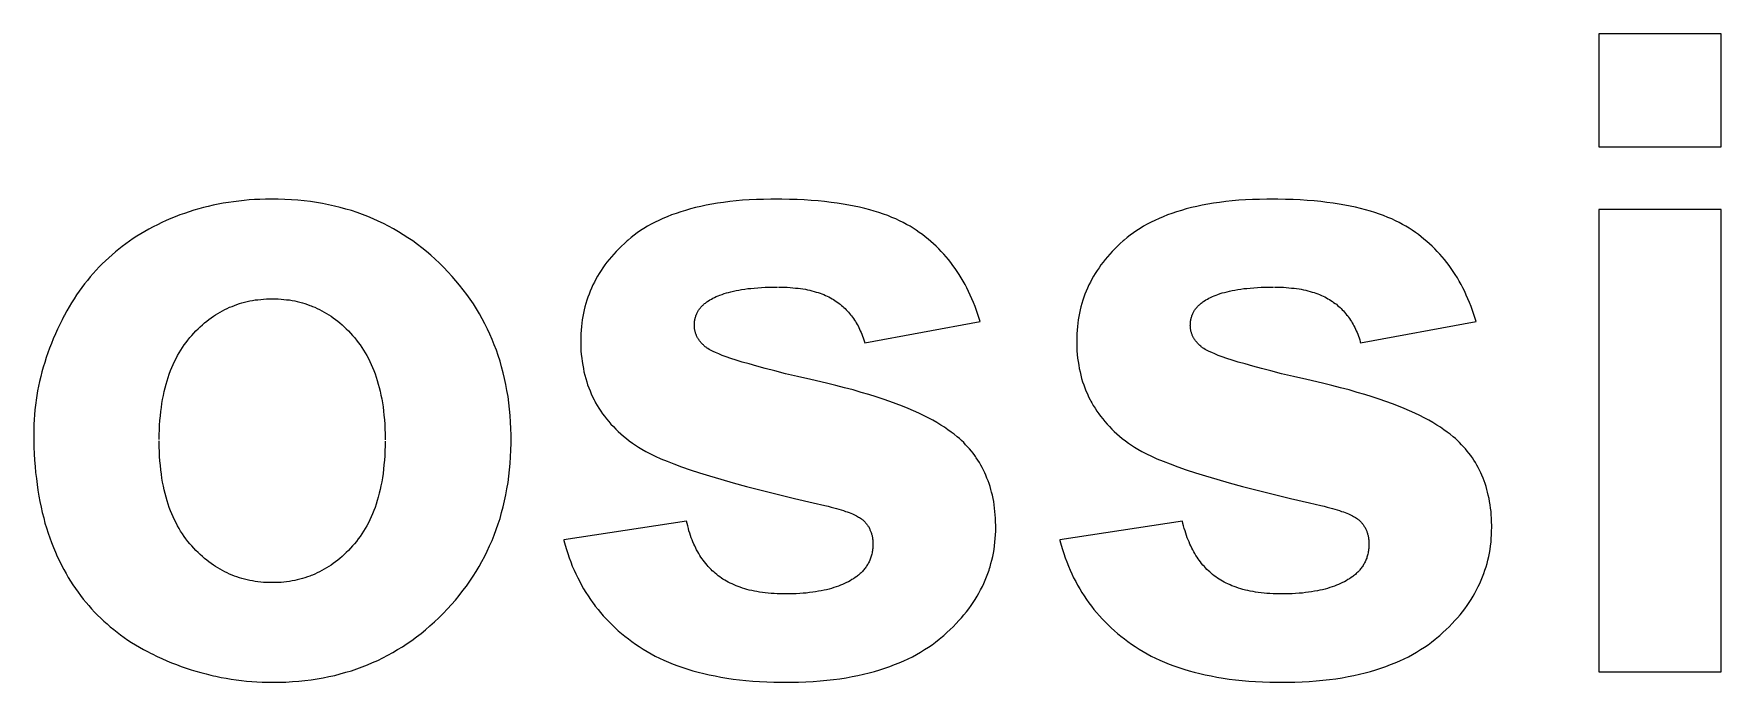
# Model space of a CAD drawing. Header units: millimetres. Extents: x 0 to 841, y 0 to 594.
# Drawn here: x 171.38 to 181.96, y 347.76 to 351.83 of the extents above; entities that cross this region are included whole.
import ezdxf

# ---------------------------------------------------------------- set-up
doc = ezdxf.new("R2010")
doc.units = ezdxf.units.MM
doc.header["$LTSCALE"] = 46.255
doc.layers.add('5_CURVES', color=7, linetype='CONTINUOUS')

msp = doc.modelspace()

# ---------------------------------------------------------------- linework, layer by layer
at = {"layer": '5_CURVES', "color": 7, "linetype": 'CONTINUOUS'}
for p, q in [((181.189, 351.83), (181.189, 351.121)), ((181.956, 351.83), (181.189, 351.83)), ((181.956, 351.121), (181.956, 351.83)), ((181.189, 351.121), (181.956, 351.121)), ((181.189, 350.728), (181.189, 347.83)), ((181.956, 350.728), (181.189, 350.728)), ((181.956, 347.83), (181.956, 350.728)), ((176.589, 349.893), (177.312, 350.027)), ((179.696, 349.893), (180.419, 350.027)), ((175.473, 348.774), (174.703, 348.657)), ((178.58, 348.774), (177.811, 348.657)), ((181.189, 347.83), (181.956, 347.83))]:
    msp.add_line(p, q, dxfattribs=at)
for points in [[(172.875, 350.793), (172.869, 350.793), (172.835, 350.793), (172.8, 350.792), (172.766, 350.79), (172.733, 350.788), (172.7, 350.785), (172.667, 350.781), (172.634, 350.777), (172.602, 350.773), (172.57, 350.767), (172.539, 350.762), (172.507, 350.755), (172.476, 350.748), (172.446, 350.741), (172.416, 350.732), (172.386, 350.724), (172.356, 350.714), (172.327, 350.704), (172.298, 350.694), (172.269, 350.683), (172.241, 350.671), (172.213, 350.659), (172.185, 350.647), (172.157, 350.633), (172.13, 350.619), (172.103, 350.605)], [(173.952, 350.364), (173.925, 350.391), (173.898, 350.416), (173.871, 350.441), (173.843, 350.465), (173.815, 350.487), (173.786, 350.509), (173.757, 350.531), (173.727, 350.551), (173.697, 350.57), (173.667, 350.589), (173.636, 350.607), (173.605, 350.624), (173.573, 350.64), (173.541, 350.656), (173.509, 350.67), (173.476, 350.684), (173.442, 350.697), (173.408, 350.709), (173.373, 350.721), (173.338, 350.731), (173.303, 350.741), (173.266, 350.75), (173.23, 350.758), (173.192, 350.765), (173.154, 350.772), (173.116, 350.778), (173.077, 350.782), (173.037, 350.786), (172.997, 350.789), (172.956, 350.792), (172.914, 350.793), (172.875, 350.793)], [(176.029, 350.793), (176.001, 350.793), (175.955, 350.792), (175.91, 350.791), (175.866, 350.789), (175.824, 350.786), (175.783, 350.782), (175.743, 350.778), (175.705, 350.773), (175.667, 350.767), (175.631, 350.761), (175.596, 350.755), (175.562, 350.748), (175.529, 350.74), (175.497, 350.732), (175.466, 350.723), (175.436, 350.714), (175.407, 350.704), (175.378, 350.694), (175.351, 350.683), (175.325, 350.672), (175.3, 350.66), (175.275, 350.648), (175.251, 350.636), (175.228, 350.623), (175.206, 350.609), (175.185, 350.596), (175.164, 350.582), (175.145, 350.567), (175.126, 350.552), (175.107, 350.537)], [(176.912, 350.598), (176.893, 350.611), (176.873, 350.623), (176.851, 350.635), (176.829, 350.647), (176.807, 350.658), (176.783, 350.669), (176.758, 350.679), (176.733, 350.69), (176.706, 350.699), (176.678, 350.709), (176.649, 350.718), (176.62, 350.726), (176.589, 350.734), (176.557, 350.742), (176.523, 350.749), (176.489, 350.756), (176.453, 350.762), (176.416, 350.768), (176.378, 350.773), (176.338, 350.778), (176.297, 350.782), (176.254, 350.785), (176.21, 350.788), (176.165, 350.791), (176.118, 350.792), (176.069, 350.793), (176.029, 350.793)], [(179.137, 350.793), (179.109, 350.793), (179.063, 350.792), (179.018, 350.791), (178.974, 350.789), (178.932, 350.786), (178.891, 350.782), (178.851, 350.778), (178.812, 350.773), (178.775, 350.767), (178.739, 350.761), (178.704, 350.755), (178.669, 350.748), (178.636, 350.74), (178.604, 350.732), (178.573, 350.723), (178.543, 350.714), (178.514, 350.704), (178.486, 350.694), (178.459, 350.683), (178.433, 350.672), (178.407, 350.66), (178.383, 350.648), (178.359, 350.636), (178.336, 350.623), (178.314, 350.609), (178.293, 350.596), (178.272, 350.582), (178.252, 350.567), (178.233, 350.552), (178.215, 350.537)], [(180.02, 350.598), (180.001, 350.611), (179.98, 350.623), (179.959, 350.635), (179.937, 350.647), (179.914, 350.658), (179.891, 350.669), (179.866, 350.679), (179.84, 350.69), (179.814, 350.699), (179.786, 350.709), (179.757, 350.718), (179.727, 350.726), (179.696, 350.734), (179.664, 350.742), (179.631, 350.749), (179.597, 350.756), (179.561, 350.762), (179.524, 350.768), (179.485, 350.773), (179.446, 350.778), (179.405, 350.782), (179.362, 350.785), (179.318, 350.788), (179.273, 350.791), (179.226, 350.792), (179.177, 350.793), (179.137, 350.793)], [(172.103, 350.605), (172.078, 350.591), (172.053, 350.576), (172.029, 350.562), (172.006, 350.546), (171.982, 350.53), (171.96, 350.514), (171.937, 350.497), (171.915, 350.48), (171.894, 350.463), (171.873, 350.445), (171.852, 350.426), (171.832, 350.407), (171.812, 350.388), (171.792, 350.368), (171.773, 350.348), (171.755, 350.327), (171.736, 350.306), (171.719, 350.284), (171.701, 350.262), (171.684, 350.239), (171.667, 350.216), (171.651, 350.193), (171.635, 350.168), (171.62, 350.144), (171.604, 350.118), (171.59, 350.093), (171.575, 350.066), (171.571, 350.059)], [(175.107, 350.537), (175.101, 350.531), (175.083, 350.515), (175.065, 350.499), (175.049, 350.482), (175.032, 350.466), (175.017, 350.449), (175.002, 350.432), (174.988, 350.415), (174.974, 350.398), (174.961, 350.381), (174.949, 350.363), (174.937, 350.345), (174.926, 350.328), (174.915, 350.31), (174.905, 350.292), (174.895, 350.273), (174.886, 350.255), (174.877, 350.236), (174.869, 350.217), (174.862, 350.198), (174.854, 350.179), (174.848, 350.159), (174.842, 350.139), (174.836, 350.119), (174.831, 350.099), (174.827, 350.079), (174.823, 350.058), (174.819, 350.037), (174.816, 350.015), (174.814, 349.994), (174.812, 349.972), (174.811, 349.949), (174.81, 349.927), (174.81, 349.904)], [(177.312, 350.027), (177.306, 350.045), (177.298, 350.071), (177.289, 350.096), (177.28, 350.121), (177.271, 350.145), (177.261, 350.169), (177.25, 350.192), (177.24, 350.215), (177.229, 350.237), (177.218, 350.258), (177.206, 350.279), (177.194, 350.3), (177.181, 350.32), (177.169, 350.34), (177.155, 350.359), (177.142, 350.378), (177.128, 350.396), (177.114, 350.414), (177.099, 350.432), (177.084, 350.449), (177.068, 350.466), (177.053, 350.482), (177.036, 350.498), (177.02, 350.513), (177.003, 350.528), (176.986, 350.543), (176.968, 350.557), (176.95, 350.571), (176.931, 350.585), (176.912, 350.598)], [(178.215, 350.537), (178.209, 350.531), (178.19, 350.515), (178.173, 350.499), (178.156, 350.482), (178.14, 350.466), (178.125, 350.449), (178.11, 350.432), (178.096, 350.415), (178.082, 350.398), (178.069, 350.381), (178.057, 350.363), (178.045, 350.345), (178.033, 350.328), (178.023, 350.31), (178.012, 350.292), (178.003, 350.273), (177.994, 350.255), (177.985, 350.236), (177.977, 350.217), (177.969, 350.198), (177.962, 350.179), (177.956, 350.159), (177.95, 350.139), (177.944, 350.119), (177.939, 350.099), (177.935, 350.079), (177.931, 350.058), (177.927, 350.037), (177.924, 350.015), (177.922, 349.994), (177.92, 349.972), (177.918, 349.949), (177.918, 349.927), (177.917, 349.904)], [(180.419, 350.027), (180.414, 350.045), (180.405, 350.071), (180.397, 350.096), (180.388, 350.121), (180.378, 350.145), (180.368, 350.169), (180.358, 350.192), (180.348, 350.215), (180.337, 350.237), (180.325, 350.258), (180.314, 350.279), (180.302, 350.3), (180.289, 350.32), (180.276, 350.34), (180.263, 350.359), (180.25, 350.378), (180.236, 350.396), (180.221, 350.414), (180.207, 350.432), (180.192, 350.449), (180.176, 350.466), (180.16, 350.482), (180.144, 350.498), (180.128, 350.513), (180.111, 350.528), (180.093, 350.543), (180.076, 350.557), (180.058, 350.571), (180.039, 350.585), (180.02, 350.598)], [(174.373, 349.287), (174.373, 349.313), (174.372, 349.355), (174.37, 349.396), (174.367, 349.437), (174.363, 349.477), (174.359, 349.517), (174.354, 349.556), (174.347, 349.594), (174.34, 349.632), (174.332, 349.669), (174.324, 349.705), (174.314, 349.741), (174.304, 349.777), (174.293, 349.812), (174.281, 349.846), (174.268, 349.88), (174.254, 349.914), (174.24, 349.947), (174.225, 349.979), (174.209, 350.011), (174.192, 350.043), (174.175, 350.074), (174.156, 350.105), (174.137, 350.136), (174.117, 350.166), (174.096, 350.195), (174.074, 350.224), (174.051, 350.253), (174.028, 350.281), (174.004, 350.309), (173.978, 350.337), (173.952, 350.364)], [(175.61, 350.156), (175.619, 350.162), (175.628, 350.167), (175.638, 350.172), (175.648, 350.177), (175.659, 350.182), (175.67, 350.187), (175.682, 350.192), (175.695, 350.196), (175.708, 350.201), (175.722, 350.205), (175.736, 350.209), (175.751, 350.213), (175.767, 350.217), (175.783, 350.22), (175.8, 350.223), (175.818, 350.226), (175.837, 350.229), (175.856, 350.232), (175.876, 350.234), (175.897, 350.236), (175.919, 350.238), (175.942, 350.239), (175.965, 350.241), (175.99, 350.241), (176.015, 350.242), (176.041, 350.242), (176.043, 350.242)], [(176.049, 350.242), (176.068, 350.242), (176.086, 350.241), (176.104, 350.241), (176.122, 350.239), (176.139, 350.238), (176.155, 350.236), (176.171, 350.235), (176.187, 350.232), (176.202, 350.23), (176.217, 350.228), (176.231, 350.225), (176.245, 350.222), (176.258, 350.218), (176.272, 350.215), (176.284, 350.211), (176.297, 350.207), (176.309, 350.203), (176.32, 350.199), (176.332, 350.195), (176.343, 350.19), (176.353, 350.185), (176.364, 350.18), (176.374, 350.175), (176.384, 350.169), (176.393, 350.164), (176.402, 350.158), (176.411, 350.152)], [(178.718, 350.156), (178.727, 350.162), (178.736, 350.167), (178.746, 350.172), (178.756, 350.177), (178.767, 350.182), (178.778, 350.187), (178.79, 350.192), (178.802, 350.196), (178.816, 350.201), (178.829, 350.205), (178.844, 350.209), (178.859, 350.213), (178.875, 350.217), (178.891, 350.22), (178.908, 350.223), (178.926, 350.226), (178.945, 350.229), (178.964, 350.232), (178.984, 350.234), (179.005, 350.236), (179.027, 350.238), (179.049, 350.239), (179.073, 350.241), (179.097, 350.241), (179.123, 350.242), (179.149, 350.242), (179.151, 350.242)], [(179.157, 350.242), (179.176, 350.242), (179.194, 350.241), (179.212, 350.241), (179.229, 350.239), (179.246, 350.238), (179.263, 350.236), (179.279, 350.235), (179.295, 350.232), (179.31, 350.23), (179.324, 350.228), (179.339, 350.225), (179.353, 350.222), (179.366, 350.218), (179.379, 350.215), (179.392, 350.211), (179.404, 350.207), (179.416, 350.203), (179.428, 350.199), (179.439, 350.195), (179.451, 350.19), (179.461, 350.185), (179.472, 350.18), (179.482, 350.175), (179.491, 350.169), (179.501, 350.164), (179.51, 350.158), (179.519, 350.152)], [(172.373, 349.939), (172.386, 349.953), (172.399, 349.967), (172.412, 349.98), (172.425, 349.993), (172.439, 350.005), (172.452, 350.017), (172.466, 350.028), (172.48, 350.039), (172.494, 350.049), (172.508, 350.059), (172.522, 350.068), (172.536, 350.077), (172.55, 350.085), (172.565, 350.093), (172.58, 350.101), (172.595, 350.108), (172.61, 350.115), (172.625, 350.121), (172.64, 350.127), (172.656, 350.133), (172.671, 350.138), (172.687, 350.143), (172.703, 350.147), (172.72, 350.151), (172.736, 350.155), (172.753, 350.158), (172.77, 350.161), (172.787, 350.163), (172.805, 350.165), (172.823, 350.166), (172.841, 350.168), (172.859, 350.168), (172.878, 350.168)], [(172.878, 350.168), (172.896, 350.168), (172.914, 350.168), (172.932, 350.166), (172.95, 350.165), (172.967, 350.163), (172.984, 350.161), (173.001, 350.158), (173.018, 350.155), (173.034, 350.151), (173.05, 350.147), (173.066, 350.143), (173.082, 350.138), (173.098, 350.133), (173.113, 350.127), (173.121, 350.124), (173.129, 350.121), (173.144, 350.115), (173.159, 350.108), (173.173, 350.101), (173.188, 350.093), (173.203, 350.085), (173.217, 350.077), (173.231, 350.068), (173.245, 350.059), (173.259, 350.049), (173.273, 350.038), (173.287, 350.028), (173.301, 350.017), (173.314, 350.005), (173.328, 349.993), (173.341, 349.98), (173.354, 349.967), (173.367, 349.953), (173.38, 349.939)], [(175.522, 350.002), (175.522, 350.002), (175.522, 350.008), (175.522, 350.013), (175.522, 350.019), (175.523, 350.024), (175.523, 350.029), (175.524, 350.034), (175.525, 350.039), (175.526, 350.044), (175.527, 350.048), (175.529, 350.053), (175.53, 350.058), (175.531, 350.062), (175.533, 350.067), (175.535, 350.071), (175.537, 350.076), (175.539, 350.08), (175.541, 350.084), (175.543, 350.088), (175.546, 350.092), (175.548, 350.097), (175.551, 350.101), (175.554, 350.105), (175.557, 350.109), (175.56, 350.112), (175.563, 350.116), (175.567, 350.12), (175.57, 350.124), (175.574, 350.128), (175.578, 350.131), (175.582, 350.135), (175.586, 350.139), (175.591, 350.142), (175.595, 350.146), (175.6, 350.149), (175.605, 350.153), (175.61, 350.156)], [(176.411, 350.152), (176.42, 350.146), (176.428, 350.14), (176.436, 350.134), (176.444, 350.127), (176.451, 350.121), (176.459, 350.114), (176.466, 350.107), (176.473, 350.1), (176.48, 350.092), (176.487, 350.085), (176.494, 350.077), (176.5, 350.069), (176.507, 350.061), (176.513, 350.053), (176.519, 350.044), (176.525, 350.035), (176.531, 350.026), (176.536, 350.017), (176.541, 350.008), (176.547, 349.998), (176.552, 349.988), (176.557, 349.978), (176.561, 349.967), (176.566, 349.957), (176.57, 349.946), (176.575, 349.935), (176.579, 349.923), (176.583, 349.911), (176.587, 349.899), (176.589, 349.893)], [(178.629, 350.002), (178.629, 350.002), (178.63, 350.008), (178.63, 350.013), (178.63, 350.019), (178.631, 350.024), (178.631, 350.029), (178.632, 350.034), (178.633, 350.039), (178.634, 350.044), (178.635, 350.048), (178.636, 350.053), (178.638, 350.058), (178.639, 350.062), (178.641, 350.067), (178.643, 350.071), (178.645, 350.076), (178.647, 350.08), (178.649, 350.084), (178.651, 350.088), (178.653, 350.092), (178.656, 350.097), (178.659, 350.101), (178.662, 350.105), (178.665, 350.109), (178.668, 350.112), (178.671, 350.116), (178.674, 350.12), (178.678, 350.124), (178.682, 350.128), (178.686, 350.131), (178.69, 350.135), (178.694, 350.139), (178.698, 350.142), (178.703, 350.146), (178.708, 350.149), (178.713, 350.153), (178.718, 350.156)], [(179.519, 350.152), (179.527, 350.146), (179.536, 350.14), (179.544, 350.134), (179.552, 350.127), (179.559, 350.121), (179.567, 350.114), (179.574, 350.107), (179.581, 350.1), (179.588, 350.092), (179.595, 350.085), (179.602, 350.077), (179.608, 350.069), (179.615, 350.061), (179.621, 350.053), (179.627, 350.044), (179.633, 350.035), (179.638, 350.026), (179.644, 350.017), (179.649, 350.008), (179.654, 349.998), (179.66, 349.988), (179.664, 349.978), (179.669, 349.967), (179.674, 349.957), (179.678, 349.946), (179.683, 349.935), (179.687, 349.923), (179.691, 349.911), (179.694, 349.899), (179.696, 349.893)], [(171.571, 350.059), (171.56, 350.037), (171.545, 350.007), (171.531, 349.978), (171.518, 349.948), (171.505, 349.918), (171.493, 349.889), (171.481, 349.859), (171.471, 349.829), (171.46, 349.8), (171.451, 349.77), (171.442, 349.74), (171.434, 349.711), (171.426, 349.681), (171.419, 349.651), (171.413, 349.621), (171.407, 349.592), (171.402, 349.562), (171.397, 349.532), (171.395, 349.517), (171.393, 349.502), (171.39, 349.472), (171.387, 349.441), (171.385, 349.411), (171.384, 349.381), (171.383, 349.35), (171.383, 349.32)], [(175.598, 349.862), (175.595, 349.865), (175.59, 349.868), (175.586, 349.872), (175.582, 349.876), (175.578, 349.879), (175.574, 349.883), (175.57, 349.887), (175.567, 349.89), (175.563, 349.894), (175.56, 349.898), (175.557, 349.901), (175.554, 349.905), (175.551, 349.909), (175.549, 349.913), (175.546, 349.917), (175.544, 349.921), (175.541, 349.924), (175.539, 349.928), (175.537, 349.932), (175.535, 349.936), (175.534, 349.94), (175.533, 349.943), (175.532, 349.945), (175.531, 349.949), (175.529, 349.953), (175.528, 349.957), (175.527, 349.961), (175.526, 349.966), (175.525, 349.97), (175.524, 349.974), (175.523, 349.979), (175.523, 349.983), (175.522, 349.988), (175.522, 349.993), (175.522, 349.997), (175.522, 350.002)], [(178.706, 349.862), (178.702, 349.865), (178.698, 349.868), (178.694, 349.872), (178.689, 349.876), (178.685, 349.879), (178.682, 349.883), (178.678, 349.887), (178.674, 349.89), (178.671, 349.894), (178.668, 349.898), (178.665, 349.901), (178.662, 349.905), (178.659, 349.909), (178.656, 349.913), (178.654, 349.917), (178.651, 349.921), (178.649, 349.924), (178.647, 349.928), (178.645, 349.932), (178.643, 349.936), (178.641, 349.94), (178.641, 349.943), (178.64, 349.945), (178.638, 349.949), (178.637, 349.953), (178.636, 349.957), (178.634, 349.961), (178.633, 349.966), (178.633, 349.97), (178.632, 349.974), (178.631, 349.979), (178.63, 349.983), (178.63, 349.988), (178.63, 349.993), (178.63, 349.997), (178.629, 350.002)], [(172.168, 349.287), (172.169, 349.318), (172.17, 349.348), (172.171, 349.377), (172.173, 349.406), (172.176, 349.434), (172.179, 349.461), (172.182, 349.487), (172.186, 349.513), (172.19, 349.538), (172.195, 349.563), (172.2, 349.587), (172.206, 349.61), (172.212, 349.633), (172.218, 349.655), (172.225, 349.676), (172.232, 349.697), (172.24, 349.718), (172.248, 349.738), (172.256, 349.757), (172.265, 349.776), (172.274, 349.794), (172.284, 349.812), (172.294, 349.83), (172.304, 349.847), (172.314, 349.863), (172.325, 349.879), (172.337, 349.895), (172.348, 349.91), (172.361, 349.925), (172.373, 349.939)], [(173.38, 349.939), (173.392, 349.925), (173.405, 349.91), (173.416, 349.895), (173.428, 349.879), (173.439, 349.863), (173.449, 349.847), (173.46, 349.83), (173.469, 349.812), (173.479, 349.794), (173.488, 349.776), (173.497, 349.757), (173.505, 349.738), (173.513, 349.718), (173.521, 349.698), (173.528, 349.677), (173.535, 349.656), (173.541, 349.634), (173.547, 349.612), (173.553, 349.589), (173.558, 349.565), (173.563, 349.541), (173.567, 349.516), (173.571, 349.491), (173.574, 349.464), (173.577, 349.438), (173.58, 349.41), (173.582, 349.382), (173.583, 349.353), (173.584, 349.323), (173.584, 349.293), (173.584, 349.284)], [(174.81, 349.904), (174.81, 349.89), (174.81, 349.866), (174.811, 349.843), (174.813, 349.82), (174.816, 349.797), (174.818, 349.775), (174.822, 349.753), (174.826, 349.731), (174.83, 349.71), (174.835, 349.69), (174.841, 349.669), (174.847, 349.649), (174.853, 349.629), (174.86, 349.61), (174.868, 349.591), (174.876, 349.572), (174.884, 349.554), (174.893, 349.535), (174.898, 349.526), (174.903, 349.517), (174.913, 349.5), (174.924, 349.482), (174.935, 349.465), (174.947, 349.448), (174.959, 349.432), (174.972, 349.415), (174.985, 349.399), (174.999, 349.383), (175.014, 349.367), (175.029, 349.352), (175.045, 349.337), (175.061, 349.322), (175.078, 349.307), (175.096, 349.292), (175.114, 349.278), (175.133, 349.264), (175.152, 349.25)], [(176.251, 349.662), (176.168, 349.681), (176.093, 349.699), (176.026, 349.716), (175.966, 349.732), (175.912, 349.746), (175.864, 349.76), (175.821, 349.772), (175.784, 349.784), (175.75, 349.795), (175.721, 349.805), (175.696, 349.814), (175.674, 349.823), (175.655, 349.831), (175.639, 349.838), (175.626, 349.845), (175.615, 349.851), (175.605, 349.857), (175.598, 349.862)], [(177.917, 349.904), (177.917, 349.89), (177.918, 349.866), (177.919, 349.843), (177.921, 349.82), (177.923, 349.797), (177.926, 349.775), (177.93, 349.753), (177.933, 349.731), (177.938, 349.71), (177.943, 349.69), (177.948, 349.669), (177.954, 349.649), (177.961, 349.629), (177.968, 349.61), (177.975, 349.591), (177.984, 349.572), (177.992, 349.554), (178.001, 349.535), (178.006, 349.526), (178.011, 349.517), (178.021, 349.5), (178.032, 349.482), (178.043, 349.465), (178.055, 349.448), (178.067, 349.432), (178.08, 349.415), (178.093, 349.399), (178.107, 349.383), (178.122, 349.367), (178.137, 349.352), (178.152, 349.337), (178.169, 349.322), (178.186, 349.307), (178.203, 349.292), (178.222, 349.278), (178.241, 349.264), (178.26, 349.25)], [(179.358, 349.662), (179.276, 349.681), (179.201, 349.699), (179.134, 349.716), (179.074, 349.732), (179.02, 349.746), (178.972, 349.76), (178.929, 349.772), (178.891, 349.784), (178.858, 349.795), (178.829, 349.805), (178.804, 349.814), (178.782, 349.823), (178.763, 349.831), (178.747, 349.838), (178.734, 349.845), (178.722, 349.851), (178.713, 349.857), (178.706, 349.862)], [(177.168, 349.304), (177.15, 349.319), (177.131, 349.333), (177.11, 349.348), (177.089, 349.363), (177.065, 349.377), (177.041, 349.392), (177.015, 349.407), (176.987, 349.422), (176.958, 349.436), (176.928, 349.451), (176.895, 349.466), (176.861, 349.48), (176.825, 349.495), (176.787, 349.51), (176.747, 349.524), (176.705, 349.539), (176.661, 349.554), (176.615, 349.568), (176.567, 349.582), (176.516, 349.597), (176.463, 349.611), (176.407, 349.625), (176.349, 349.639), (176.251, 349.662)], [(180.276, 349.304), (180.258, 349.319), (180.239, 349.333), (180.218, 349.348), (180.196, 349.363), (180.173, 349.377), (180.149, 349.392), (180.123, 349.407), (180.095, 349.422), (180.066, 349.436), (180.035, 349.451), (180.003, 349.466), (179.969, 349.48), (179.933, 349.495), (179.895, 349.51), (179.855, 349.524), (179.813, 349.539), (179.769, 349.554), (179.723, 349.568), (179.674, 349.582), (179.624, 349.597), (179.57, 349.611), (179.515, 349.625), (179.457, 349.639), (179.358, 349.662)], [(171.383, 349.32), (171.383, 349.279), (171.384, 349.238), (171.386, 349.197), (171.388, 349.157), (171.391, 349.118), (171.394, 349.079), (171.399, 349.041), (171.403, 349.004), (171.409, 348.968), (171.415, 348.932), (171.421, 348.897), (171.429, 348.863), (171.436, 348.829), (171.445, 348.796), (171.453, 348.763), (171.463, 348.732), (171.473, 348.7), (171.483, 348.67), (171.494, 348.64), (171.506, 348.61), (171.518, 348.581), (171.53, 348.553), (171.543, 348.525), (171.557, 348.498), (171.571, 348.471)], [(172.373, 348.619), (172.36, 348.633), (172.348, 348.648), (172.336, 348.663), (172.325, 348.679), (172.314, 348.695), (172.303, 348.712), (172.293, 348.729), (172.283, 348.746), (172.274, 348.764), (172.265, 348.782), (172.256, 348.801), (172.248, 348.82), (172.24, 348.84), (172.232, 348.861), (172.225, 348.881), (172.218, 348.903), (172.212, 348.925), (172.206, 348.947), (172.2, 348.971), (172.195, 348.994), (172.19, 349.019), (172.186, 349.044), (172.182, 349.07), (172.179, 349.096), (172.176, 349.124), (172.173, 349.152), (172.171, 349.18), (172.17, 349.21), (172.169, 349.24), (172.168, 349.271), (172.168, 349.279)], [(173.584, 349.277), (173.584, 349.246), (173.583, 349.215), (173.582, 349.185), (173.58, 349.156), (173.577, 349.128), (173.574, 349.1), (173.571, 349.073), (173.567, 349.047), (173.563, 349.022), (173.558, 348.997), (173.553, 348.973), (173.547, 348.949), (173.541, 348.926), (173.535, 348.904), (173.528, 348.882), (173.521, 348.861), (173.513, 348.841), (173.505, 348.821), (173.497, 348.801), (173.488, 348.782), (173.479, 348.764), (173.469, 348.746), (173.459, 348.729), (173.449, 348.712), (173.439, 348.695), (173.428, 348.679), (173.416, 348.663), (173.404, 348.648), (173.392, 348.633), (173.38, 348.619)], [(173.947, 348.196), (173.974, 348.224), (174, 348.252), (174.025, 348.28), (174.048, 348.309), (174.071, 348.339), (174.093, 348.368), (174.115, 348.398), (174.135, 348.429), (174.155, 348.46), (174.173, 348.491), (174.191, 348.522), (174.208, 348.555), (174.224, 348.587), (174.239, 348.62), (174.254, 348.654), (174.268, 348.687), (174.28, 348.722), (174.292, 348.757), (174.304, 348.792), (174.314, 348.828), (174.324, 348.865), (174.332, 348.902), (174.34, 348.939), (174.347, 348.977), (174.354, 349.016), (174.359, 349.056), (174.364, 349.096), (174.367, 349.136), (174.37, 349.178), (174.372, 349.22), (174.373, 349.263), (174.373, 349.287)], [(175.152, 349.25), (175.172, 349.238), (175.193, 349.225), (175.218, 349.211), (175.246, 349.197), (175.277, 349.182), (175.312, 349.166), (175.351, 349.15), (175.394, 349.133), (175.442, 349.116), (175.495, 349.097), (175.553, 349.078), (175.617, 349.058), (175.688, 349.037), (175.764, 349.015), (175.848, 348.992), (175.94, 348.968), (176.04, 348.943), (176.149, 348.916), (176.267, 348.889)], [(177.41, 348.736), (177.41, 348.748), (177.409, 348.771), (177.408, 348.793), (177.407, 348.815), (177.405, 348.836), (177.403, 348.857), (177.4, 348.877), (177.397, 348.898), (177.393, 348.917), (177.389, 348.937), (177.384, 348.956), (177.379, 348.974), (177.374, 348.992), (177.368, 349.01), (177.362, 349.028), (177.355, 349.045), (177.348, 349.062), (177.341, 349.078), (177.333, 349.095), (177.325, 349.111), (177.317, 349.126), (177.308, 349.142), (177.298, 349.157), (177.288, 349.172), (177.283, 349.179), (177.278, 349.186), (177.268, 349.2), (177.257, 349.214), (177.245, 349.228), (177.233, 349.241), (177.221, 349.254), (177.209, 349.267), (177.195, 349.28), (177.182, 349.292), (177.168, 349.304)], [(178.26, 349.25), (178.279, 349.238), (178.301, 349.225), (178.326, 349.211), (178.354, 349.197), (178.385, 349.182), (178.42, 349.166), (178.459, 349.15), (178.502, 349.133), (178.55, 349.116), (178.603, 349.097), (178.661, 349.078), (178.725, 349.058), (178.795, 349.037), (178.872, 349.015), (178.956, 348.992), (179.048, 348.968), (179.148, 348.943), (179.257, 348.916), (179.375, 348.889)], [(180.518, 348.736), (180.518, 348.748), (180.517, 348.771), (180.516, 348.793), (180.515, 348.815), (180.513, 348.836), (180.51, 348.857), (180.508, 348.877), (180.504, 348.898), (180.501, 348.917), (180.496, 348.937), (180.492, 348.956), (180.487, 348.974), (180.482, 348.992), (180.476, 349.01), (180.47, 349.028), (180.463, 349.045), (180.456, 349.062), (180.449, 349.078), (180.441, 349.095), (180.433, 349.111), (180.424, 349.126), (180.415, 349.142), (180.406, 349.157), (180.396, 349.172), (180.391, 349.179), (180.386, 349.186), (180.375, 349.2), (180.364, 349.214), (180.353, 349.228), (180.341, 349.241), (180.329, 349.254), (180.316, 349.267), (180.303, 349.28), (180.29, 349.292), (180.276, 349.304)], [(176.267, 348.889), (176.34, 348.872), (176.359, 348.868), (176.378, 348.863), (176.395, 348.858), (176.412, 348.854), (176.427, 348.849), (176.442, 348.845), (176.456, 348.841), (176.468, 348.836), (176.48, 348.832), (176.492, 348.828), (176.502, 348.824), (176.512, 348.82), (176.521, 348.816), (176.529, 348.812), (176.537, 348.808), (176.544, 348.804), (176.551, 348.8), (176.557, 348.797), (176.563, 348.793), (176.568, 348.789), (176.573, 348.786), (176.577, 348.782), (176.581, 348.779), (176.584, 348.776)], [(179.375, 348.889), (179.447, 348.872), (179.467, 348.868), (179.486, 348.863), (179.503, 348.858), (179.52, 348.854), (179.535, 348.849), (179.55, 348.845), (179.563, 348.841), (179.576, 348.836), (179.588, 348.832), (179.599, 348.828), (179.61, 348.824), (179.62, 348.82), (179.629, 348.816), (179.637, 348.812), (179.645, 348.808), (179.652, 348.804), (179.659, 348.8), (179.665, 348.797), (179.671, 348.793), (179.676, 348.789), (179.68, 348.786), (179.685, 348.782), (179.689, 348.779), (179.692, 348.776)], [(175.671, 348.432), (175.662, 348.44), (175.652, 348.448), (175.643, 348.456), (175.634, 348.464), (175.626, 348.472), (175.617, 348.481), (175.609, 348.49), (175.601, 348.499), (175.593, 348.509), (175.585, 348.519), (175.577, 348.529), (175.57, 348.539), (175.563, 348.549), (175.556, 348.56), (175.549, 348.571), (175.543, 348.583), (175.536, 348.594), (175.53, 348.606), (175.524, 348.619), (175.518, 348.631), (175.513, 348.644), (175.507, 348.658), (175.502, 348.671), (175.497, 348.685), (175.493, 348.699), (175.488, 348.714), (175.484, 348.729), (175.48, 348.745), (175.476, 348.76), (175.473, 348.774)], [(176.584, 348.776), (176.588, 348.772), (176.591, 348.769), (176.594, 348.765), (176.597, 348.761), (176.6, 348.758), (176.603, 348.754), (176.606, 348.75), (176.609, 348.746), (176.611, 348.742), (176.614, 348.738), (176.616, 348.734), (176.618, 348.729), (176.62, 348.725), (176.622, 348.721), (176.624, 348.716), (176.626, 348.712), (176.628, 348.707), (176.629, 348.703), (176.631, 348.698), (176.632, 348.693), (176.634, 348.689), (176.635, 348.684), (176.636, 348.679), (176.637, 348.674), (176.638, 348.669), (176.638, 348.663), (176.639, 348.658), (176.64, 348.653), (176.64, 348.647), (176.64, 348.642), (176.64, 348.636), (176.64, 348.632)], [(177.076, 348.052), (177.084, 348.058), (177.104, 348.076), (177.124, 348.095), (177.143, 348.113), (177.161, 348.132), (177.179, 348.151), (177.195, 348.169), (177.211, 348.188), (177.227, 348.207), (177.241, 348.226), (177.255, 348.246), (177.269, 348.265), (177.281, 348.284), (177.293, 348.304), (177.305, 348.324), (177.315, 348.344), (177.326, 348.364), (177.335, 348.384), (177.344, 348.404), (177.353, 348.425), (177.36, 348.446), (177.368, 348.467), (177.371, 348.477), (177.374, 348.488), (177.38, 348.509), (177.386, 348.531), (177.391, 348.552), (177.395, 348.574), (177.399, 348.597), (177.402, 348.619), (177.405, 348.642), (177.407, 348.665), (177.409, 348.688), (177.41, 348.712), (177.41, 348.736)], [(178.779, 348.432), (178.769, 348.44), (178.76, 348.448), (178.751, 348.456), (178.742, 348.464), (178.733, 348.472), (178.725, 348.481), (178.717, 348.49), (178.708, 348.499), (178.7, 348.509), (178.693, 348.519), (178.685, 348.529), (178.678, 348.539), (178.671, 348.549), (178.664, 348.56), (178.657, 348.571), (178.65, 348.583), (178.644, 348.594), (178.638, 348.606), (178.632, 348.619), (178.626, 348.631), (178.621, 348.644), (178.615, 348.658), (178.61, 348.671), (178.605, 348.685), (178.6, 348.699), (178.596, 348.714), (178.591, 348.729), (178.587, 348.745), (178.583, 348.76), (178.58, 348.774)], [(179.692, 348.776), (179.696, 348.772), (179.699, 348.769), (179.702, 348.765), (179.705, 348.761), (179.708, 348.758), (179.711, 348.754), (179.714, 348.75), (179.716, 348.746), (179.719, 348.742), (179.721, 348.738), (179.724, 348.734), (179.726, 348.729), (179.728, 348.725), (179.73, 348.721), (179.732, 348.716), (179.734, 348.712), (179.736, 348.707), (179.737, 348.703), (179.739, 348.698), (179.74, 348.693), (179.741, 348.689), (179.743, 348.684), (179.744, 348.679), (179.745, 348.674), (179.745, 348.669), (179.746, 348.663), (179.747, 348.658), (179.747, 348.653), (179.748, 348.647), (179.748, 348.642), (179.748, 348.636), (179.748, 348.632)], [(180.184, 348.052), (180.192, 348.058), (180.212, 348.076), (180.232, 348.095), (180.251, 348.113), (180.269, 348.132), (180.286, 348.151), (180.303, 348.169), (180.319, 348.188), (180.334, 348.207), (180.349, 348.226), (180.363, 348.246), (180.376, 348.265), (180.389, 348.284), (180.401, 348.304), (180.412, 348.324), (180.423, 348.344), (180.433, 348.364), (180.443, 348.384), (180.452, 348.404), (180.46, 348.425), (180.468, 348.446), (180.475, 348.467), (180.479, 348.477), (180.482, 348.488), (180.488, 348.509), (180.494, 348.531), (180.499, 348.552), (180.503, 348.574), (180.507, 348.597), (180.51, 348.619), (180.513, 348.642), (180.515, 348.665), (180.516, 348.688), (180.517, 348.712), (180.518, 348.736)], [(172.878, 348.389), (172.859, 348.39), (172.841, 348.39), (172.823, 348.391), (172.805, 348.393), (172.787, 348.395), (172.77, 348.397), (172.753, 348.4), (172.736, 348.403), (172.72, 348.407), (172.703, 348.411), (172.687, 348.415), (172.671, 348.42), (172.656, 348.425), (172.64, 348.43), (172.625, 348.436), (172.61, 348.443), (172.595, 348.45), (172.58, 348.457), (172.565, 348.465), (172.55, 348.473), (172.536, 348.481), (172.522, 348.49), (172.508, 348.499), (172.494, 348.509), (172.48, 348.519), (172.466, 348.53), (172.452, 348.541), (172.439, 348.553), (172.425, 348.565), (172.412, 348.578), (172.399, 348.591), (172.386, 348.605), (172.373, 348.619)], [(173.38, 348.619), (173.367, 348.605), (173.354, 348.591), (173.341, 348.578), (173.328, 348.565), (173.314, 348.553), (173.301, 348.541), (173.287, 348.53), (173.273, 348.519), (173.259, 348.509), (173.245, 348.499), (173.231, 348.49), (173.217, 348.481), (173.203, 348.473), (173.188, 348.465), (173.173, 348.457), (173.159, 348.45), (173.144, 348.443), (173.129, 348.436), (173.121, 348.433), (173.113, 348.43), (173.098, 348.425), (173.082, 348.42), (173.066, 348.415), (173.05, 348.411), (173.034, 348.407), (173.018, 348.403), (173.001, 348.4), (172.984, 348.397), (172.967, 348.395), (172.95, 348.393), (172.932, 348.391), (172.914, 348.39), (172.896, 348.39), (172.878, 348.389)], [(174.703, 348.657), (174.704, 348.653), (174.712, 348.625), (174.72, 348.597), (174.729, 348.571), (174.738, 348.544), (174.747, 348.519), (174.757, 348.493), (174.768, 348.468), (174.779, 348.444), (174.791, 348.42), (174.803, 348.396), (174.815, 348.373), (174.828, 348.35), (174.842, 348.328), (174.856, 348.306), (174.871, 348.284), (174.886, 348.263), (174.894, 348.252), (174.901, 348.242), (174.918, 348.221), (174.934, 348.201), (174.951, 348.182), (174.969, 348.162), (174.987, 348.143), (175.006, 348.125), (175.025, 348.106), (175.045, 348.088), (175.065, 348.071), (175.086, 348.053), (175.108, 348.037), (175.13, 348.02), (175.153, 348.004)], [(176.64, 348.632), (176.64, 348.625), (176.64, 348.617), (176.64, 348.61), (176.639, 348.603), (176.638, 348.596), (176.637, 348.589), (176.636, 348.582), (176.635, 348.575), (176.633, 348.568), (176.632, 348.562), (176.63, 348.555), (176.628, 348.549), (176.626, 348.543), (176.624, 348.537), (176.621, 348.531), (176.62, 348.528), (176.619, 348.525), (176.616, 348.519), (176.613, 348.513), (176.61, 348.507), (176.607, 348.502), (176.603, 348.496), (176.6, 348.491), (176.596, 348.486), (176.592, 348.48), (176.588, 348.475), (176.584, 348.47), (176.58, 348.465), (176.575, 348.46), (176.571, 348.455), (176.566, 348.45), (176.561, 348.446), (176.555, 348.441), (176.55, 348.437), (176.544, 348.432), (176.539, 348.428)], [(177.811, 348.657), (177.812, 348.653), (177.82, 348.625), (177.828, 348.597), (177.836, 348.571), (177.845, 348.544), (177.855, 348.519), (177.865, 348.493), (177.876, 348.468), (177.887, 348.444), (177.898, 348.42), (177.911, 348.396), (177.923, 348.373), (177.936, 348.35), (177.95, 348.328), (177.964, 348.306), (177.978, 348.284), (177.994, 348.263), (178.001, 348.252), (178.009, 348.242), (178.025, 348.221), (178.042, 348.201), (178.059, 348.182), (178.077, 348.162), (178.095, 348.143), (178.114, 348.125), (178.133, 348.106), (178.153, 348.088), (178.173, 348.071), (178.194, 348.053), (178.216, 348.037), (178.238, 348.02), (178.261, 348.004)], [(179.748, 348.632), (179.748, 348.625), (179.748, 348.617), (179.747, 348.61), (179.747, 348.603), (179.746, 348.596), (179.745, 348.589), (179.744, 348.582), (179.743, 348.575), (179.741, 348.568), (179.74, 348.562), (179.738, 348.555), (179.736, 348.549), (179.734, 348.543), (179.731, 348.537), (179.729, 348.531), (179.728, 348.528), (179.726, 348.525), (179.724, 348.519), (179.721, 348.513), (179.718, 348.507), (179.715, 348.502), (179.711, 348.496), (179.708, 348.491), (179.704, 348.486), (179.7, 348.48), (179.696, 348.475), (179.692, 348.47), (179.688, 348.465), (179.683, 348.46), (179.678, 348.455), (179.673, 348.45), (179.668, 348.446), (179.663, 348.441), (179.658, 348.437), (179.652, 348.432), (179.647, 348.428)], [(171.571, 348.471), (171.585, 348.446), (171.599, 348.422), (171.613, 348.398), (171.628, 348.375), (171.644, 348.352), (171.66, 348.33), (171.676, 348.308), (171.693, 348.286), (171.71, 348.265), (171.727, 348.245), (171.745, 348.224), (171.764, 348.205), (171.783, 348.185), (171.802, 348.166), (171.822, 348.148), (171.842, 348.13), (171.862, 348.112), (171.884, 348.095), (171.905, 348.078), (171.927, 348.061), (171.95, 348.045), (171.973, 348.029), (171.996, 348.014), (172.021, 347.999), (172.045, 347.985), (172.07, 347.97), (172.096, 347.957), (172.119, 347.945)], [(176.092, 348.319), (176.081, 348.319), (176.06, 348.319), (176.04, 348.32), (176.021, 348.321), (176.002, 348.322), (175.983, 348.324), (175.965, 348.326), (175.948, 348.328), (175.93, 348.33), (175.914, 348.333), (175.898, 348.336), (175.882, 348.34), (175.866, 348.343), (175.851, 348.347), (175.837, 348.351), (175.823, 348.355), (175.809, 348.36), (175.796, 348.365), (175.783, 348.37), (175.77, 348.375), (175.758, 348.381), (175.746, 348.386), (175.734, 348.392), (175.723, 348.399), (175.712, 348.405), (175.701, 348.411), (175.691, 348.418), (175.681, 348.425), (175.671, 348.432)], [(176.539, 348.428), (176.529, 348.421), (176.519, 348.414), (176.509, 348.408), (176.498, 348.401), (176.487, 348.395), (176.475, 348.389), (176.463, 348.384), (176.45, 348.378), (176.437, 348.373), (176.424, 348.367), (176.41, 348.363), (176.396, 348.358), (176.381, 348.353), (176.366, 348.349), (176.35, 348.345), (176.334, 348.341), (176.317, 348.338), (176.299, 348.335), (176.281, 348.332), (176.263, 348.329), (176.243, 348.327), (176.223, 348.324), (176.203, 348.323), (176.182, 348.321), (176.16, 348.32), (176.137, 348.319), (176.114, 348.319), (176.092, 348.319)], [(179.2, 348.319), (179.188, 348.319), (179.168, 348.319), (179.148, 348.32), (179.128, 348.321), (179.109, 348.322), (179.091, 348.324), (179.073, 348.326), (179.055, 348.328), (179.038, 348.33), (179.022, 348.333), (179.005, 348.336), (178.99, 348.34), (178.974, 348.343), (178.959, 348.347), (178.945, 348.351), (178.93, 348.355), (178.917, 348.36), (178.903, 348.365), (178.89, 348.37), (178.878, 348.375), (178.865, 348.381), (178.853, 348.386), (178.842, 348.392), (178.831, 348.399), (178.82, 348.405), (178.809, 348.411), (178.799, 348.418), (178.789, 348.425), (178.779, 348.432)], [(179.647, 348.428), (179.637, 348.421), (179.627, 348.414), (179.616, 348.408), (179.606, 348.401), (179.594, 348.395), (179.583, 348.389), (179.571, 348.384), (179.558, 348.378), (179.545, 348.373), (179.532, 348.367), (179.518, 348.363), (179.504, 348.358), (179.489, 348.353), (179.474, 348.349), (179.458, 348.345), (179.441, 348.341), (179.425, 348.338), (179.407, 348.335), (179.389, 348.332), (179.37, 348.329), (179.351, 348.327), (179.331, 348.324), (179.311, 348.323), (179.289, 348.321), (179.268, 348.32), (179.245, 348.319), (179.222, 348.319), (179.2, 348.319)], [(172.881, 347.765), (172.921, 347.765), (172.963, 347.766), (173.003, 347.769), (173.043, 347.772), (173.082, 347.776), (173.12, 347.78), (173.158, 347.786), (173.195, 347.793), (173.232, 347.8), (173.268, 347.808), (173.303, 347.817), (173.338, 347.827), (173.373, 347.837), (173.407, 347.849), (173.44, 347.861), (173.473, 347.874), (173.506, 347.888), (173.538, 347.902), (173.57, 347.918), (173.601, 347.934), (173.632, 347.951), (173.662, 347.969), (173.692, 347.987), (173.722, 348.007), (173.752, 348.027), (173.781, 348.049), (173.809, 348.071), (173.837, 348.094), (173.865, 348.118), (173.893, 348.143), (173.92, 348.169), (173.947, 348.196)], [(175.153, 348.004), (175.176, 347.988), (175.2, 347.973), (175.225, 347.958), (175.251, 347.943), (175.277, 347.929), (175.304, 347.916), (175.331, 347.903), (175.359, 347.891), (175.389, 347.879), (175.418, 347.868), (175.449, 347.857), (175.481, 347.847), (175.513, 347.837), (175.546, 347.828), (175.58, 347.819), (175.615, 347.811), (175.651, 347.804), (175.688, 347.797), (175.726, 347.791), (175.765, 347.785), (175.804, 347.78), (175.845, 347.776), (175.887, 347.772), (175.93, 347.769), (175.975, 347.767), (176.02, 347.766), (176.067, 347.765), (176.092, 347.765)], [(176.092, 347.765), (176.128, 347.765), (176.175, 347.766), (176.221, 347.768), (176.266, 347.77), (176.309, 347.773), (176.352, 347.777), (176.393, 347.782), (176.433, 347.787), (176.472, 347.793), (176.51, 347.8), (176.546, 347.807), (176.582, 347.815), (176.617, 347.824), (176.65, 347.833), (176.683, 347.842), (176.715, 347.853), (176.746, 347.863), (176.776, 347.875), (176.805, 347.887), (176.834, 347.899), (176.861, 347.912), (176.888, 347.925), (176.914, 347.939), (176.939, 347.954), (176.964, 347.969), (176.988, 347.984), (177.011, 348), (177.033, 348.017), (177.055, 348.034), (177.076, 348.052)], [(178.261, 348.004), (178.284, 347.988), (178.308, 347.973), (178.333, 347.958), (178.358, 347.943), (178.384, 347.929), (178.411, 347.916), (178.439, 347.903), (178.467, 347.891), (178.496, 347.879), (178.526, 347.868), (178.557, 347.857), (178.588, 347.847), (178.621, 347.837), (178.654, 347.828), (178.688, 347.819), (178.723, 347.811), (178.759, 347.804), (178.796, 347.797), (178.834, 347.791), (178.872, 347.785), (178.912, 347.78), (178.953, 347.776), (178.995, 347.772), (179.038, 347.769), (179.082, 347.767), (179.128, 347.766), (179.174, 347.765), (179.2, 347.765)], [(179.2, 347.765), (179.235, 347.765), (179.283, 347.766), (179.329, 347.768), (179.374, 347.77), (179.417, 347.773), (179.459, 347.777), (179.501, 347.782), (179.541, 347.787), (179.58, 347.793), (179.617, 347.8), (179.654, 347.807), (179.69, 347.815), (179.725, 347.824), (179.758, 347.833), (179.791, 347.842), (179.823, 347.853), (179.854, 347.863), (179.884, 347.875), (179.913, 347.887), (179.942, 347.899), (179.969, 347.912), (179.996, 347.925), (180.022, 347.939), (180.047, 347.954), (180.072, 347.969), (180.096, 347.984), (180.119, 348), (180.141, 348.017), (180.163, 348.034), (180.184, 348.052)], [(172.119, 347.945), (172.125, 347.942), (172.155, 347.927), (172.185, 347.913), (172.216, 347.9), (172.246, 347.887), (172.277, 347.875), (172.307, 347.864), (172.338, 347.853), (172.369, 347.843), (172.399, 347.834), (172.43, 347.825), (172.462, 347.817), (172.493, 347.809), (172.509, 347.805), (172.524, 347.802), (172.556, 347.795), (172.588, 347.79), (172.619, 347.784), (172.651, 347.78), (172.684, 347.776), (172.716, 347.772), (172.749, 347.77), (172.781, 347.767), (172.814, 347.766), (172.847, 347.765), (172.881, 347.765)]]:
    msp.add_lwpolyline(points, dxfattribs=at)

doc.saveas('drawing.dxf')
